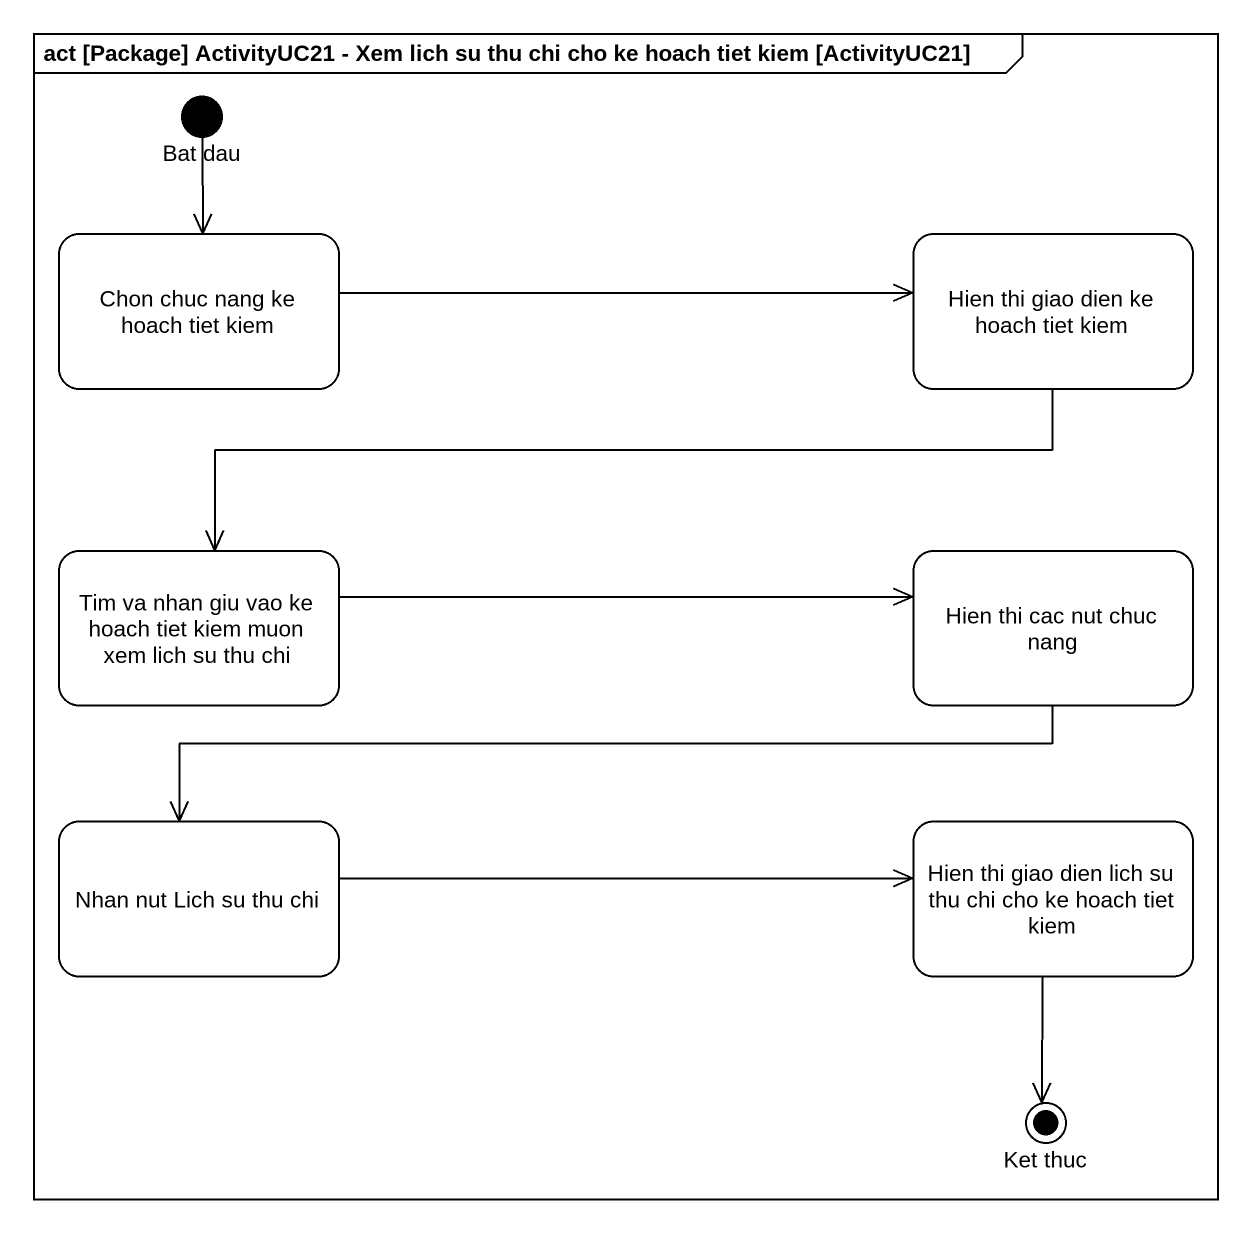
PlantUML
@startuml
mainframe act [Package] ActivityUC21 - Xem lich su thu chi cho ke hoach tiet kiem [ActivityUC21]
hide empty description
state "Bat dau" as Bat_dau <<start>> #FFFFFF
state "Chon chuc nang ke hoach tiet kiem" as Chon_chuc_nang_ke_hoach #FFFFFF
state "Hien thi giao dien ke hoach tiet kiem" as Hien_thi_giao_dien_ke_hoach #FFFFFF
state "Tim va nhan giu vao ke hoach tiet kiem muon xem lich su thu chi" as Tim_va_nhan_giu_vao_ke #FFFFFF
state "Hien thi cac nut chuc nang" as Hien_thi_cac_nut_chuc_nang #FFFFFF
state "Nhan nut Lich su thu chi" as Nhan_nut_Lich_su_thu_chi #FFFFFF
state "Hien thi giao dien lich su thu chi cho ke hoach tiet kiem" as Hien_thi_giao_dien_lich_su #FFFFFF
state "Ket thuc" as Ket_thuc <<end>> #FFFFFF
Bat_dau --> Chon_chuc_nang_ke_hoach
Chon_chuc_nang_ke_hoach -right-> Hien_thi_giao_dien_ke_hoach
Hien_thi_giao_dien_ke_hoach -left-> Tim_va_nhan_giu_vao_ke
Tim_va_nhan_giu_vao_ke -right-> Hien_thi_cac_nut_chuc_nang
Hien_thi_cac_nut_chuc_nang -left-> Nhan_nut_Lich_su_thu_chi
Nhan_nut_Lich_su_thu_chi -right-> Hien_thi_giao_dien_lich_su
Hien_thi_giao_dien_lich_su --> Ket_thuc
@enduml
